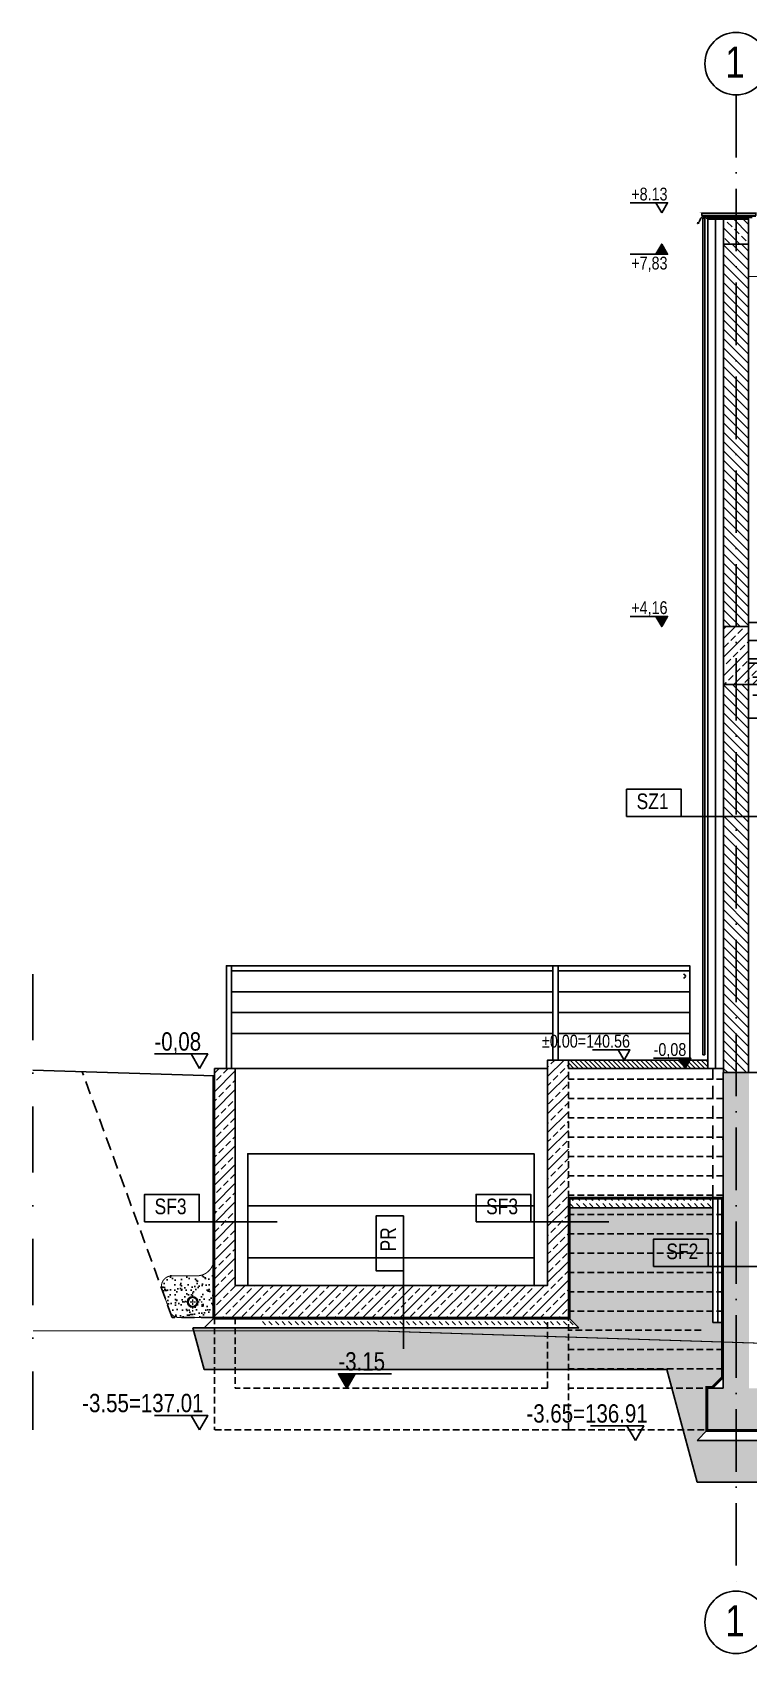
# Model space of a CAD drawing. Header units: millimetres. Extents: x 58205 to 122423, y 1055 to 94479.
# Drawn here: x 68170 to 68857, y 16259 to 17814 of the extents above; entities that cross this region are included whole.
import ezdxf

# ---------------------------------------------------------------- set-up
doc = ezdxf.new("R2010")
doc.units = ezdxf.units.MM
for name, pattern in [('_DOT___DASH', [0.335239, 0.176389, -0.088194, 0.0001, -0.070556]), ('ACAD_ISO03W100', [30, 12, -18]), ('ACAD_ISO10W100', [18, 12, -3, 0, -3]), ('AUDIT_D_080509132939-0', [0]), ('DASHDOT', [25.4, 12.7, -6.35, 0, -6.35]), ('DASHED', [0.75, 0.5, -0.25]), ('HIDDEN', [9.525, 6.35, -3.175])]:
    doc.linetypes.add(name, pattern=pattern)
for name, color, linetype in [('+48_DRENAŻ', 1, 'AUDIT_D_080509132939-0'), ('+48_HACZE', 253, 'Continuous'), ('+48_IZOLACJE', 4, 'Continuous'), ('+48_KOTY', 3, 'Continuous'), ('+48_MEBLE', 251, 'Continuous'), ('+48_OPISY_ŚCIAN', 3, 'Continuous'), ('+48_OSIE', 8, 'Continuous'), ('+48_POSADZKA', 4, 'Continuous'), ('+48_PRZEKRÓJ', 1, 'Continuous'), ('+48_SCIANY', 1, 'Continuous'), ('+48_STOLARKA_OKNA', 3, 'Continuous'), ('+48_WEŁNA', 252, 'Continuous'), ('+48_WIDOK', 5, 'Continuous'), ('SCHODY_', 2, 'Continuous')]:
    doc.layers.add(name, color=color, linetype=linetype)
doc.layers.add('+48_PRZERYWANA', color=6, linetype='ACAD_ISO03W100', lineweight=13)
doc.styles.add('WRP_ARIAL', font='ARIAL.TTF', dxfattribs={"width": 0.8})
doc.linetypes.add('BATTING', pattern='A,0.00254,-2.54,[134,ltypeshp.shx,S=2.54,R=0,X=-2.54,Y=0],-5.08,[134,ltypeshp.shx,S=2.54,R=180,X=2.54,Y=0],-2.54', length=10.16254)
doc.linetypes.add('ZIGZAG', pattern='A,0.00254,-5.08,[131,ltypeshp.shx,S=5.08,R=0,X=-5.08,Y=0],-10.16,[131,ltypeshp.shx,S=5.08,R=180,X=5.08,Y=0],-5.08', length=20.32254)
pattern_1 = [(135, (-3e-07, 8194.679), (-6.28617928, 4e-16), [4.445, -4.445])]

# ---------------------------------------------------------------- blocks, each defined once
blk = doc.blocks.new('OZN_OSI')
at = {"layer": '+48_OSIE', "linetype": 'Continuous', "ltscale": 5}
blk.add_circle((0, -30), 30, dxfattribs=at)
at = {"layer": '+48_OSIE', "linetype": 'Continuous', "ltscale": 5, "style": 'WRP_ARIAL', "width": 0.8}
blk.add_attdef('NR', (-23.3, -43.5), '', height=30, dxfattribs=at)
blk = doc.blocks.new('koty')
at = {"layer": '+48_KOTY', "color": 3, "ltscale": 5}
blk.add_line((70403.15, 11224.99), (70423.15, 11224.99), dxfattribs=at)
blk.add_lwpolyline([(70398.6, 11217.11), (70403.15, 11224.99), (70394.05, 11224.99)], close=True, dxfattribs=at)
at = {"layer": '+48_KOTY', "color": 3, "style": 'WRP_ARIAL', "width": 0.8}
blk.add_attdef('POZIOM', (70403.19, 11226.78), '', height=10, dxfattribs=at)
blk = doc.blocks.new('SCIANA')
at = {"layer": '+48_OPISY_ŚCIAN', "ltscale": 5}
blk.add_line((-25, 0), (25, 0), dxfattribs=at)
blk.add_lwpolyline([(-60, 0), (-25, 0), (-25, 17.5), (-60, 17.5)], close=True, dxfattribs=at)
at = {"layer": '+48_OPISY_ŚCIAN', "ltscale": 5, "style": 'WRP_ARIAL', "width": 0.8}
blk.add_attdef('TYP', (-53.6, 4.8), '', height=10, dxfattribs=at)

msp = doc.modelspace()

# ---------------------------------------------------------------- hatches: boundary and pattern name
at = {"layer": '+48_DRENAŻ', "linetype": 'Continuous', "ltscale": 10}
h = msp.add_hatch(color=5, dxfattribs=at)
h.paths.add_polyline_path([(68328.488, 16596.125, 0.46351218), (68322.665, 16601.057), (68322.762, 16600.477, -0.46351218), (68327.9, 16596.125, -1), (68319.076, 16596.125, -0.24226353), (68320.924, 16599.716), (68320.583, 16600.194, 0.24226353), (68318.488, 16596.125, 1)], flags=17)
h.paths.add_polyline_path([(68328.488, 16596.125, 0.72970182), (68319.419, 16599.031), (68319.898, 16598.689, -0.72970182), (68327.9, 16596.125, -1), (68319.076, 16596.125, -0.04135814), (68319.136, 16596.851), (68318.556, 16596.948, 0.04135814), (68318.488, 16596.125, 1)], flags=0)
h.paths.add_polyline_path([(68328.42, 16595.302), (68327.84, 16595.399, -0.84696422), (68319.136, 16595.399), (68318.556, 16595.302, 0.84696422)])
h.paths.add_polyline_path([(68328.488, 16596.125, 0.04135814), (68328.42, 16596.948), (68327.84, 16596.851, -0.04135814), (68327.9, 16596.125, -1), (68319.076, 16596.125, -0.72970182), (68327.079, 16598.689), (68327.557, 16599.031, 0.72970182), (68318.488, 16596.125, 1)], flags=0)
h.paths.add_polyline_path([(68328.488, 16596.125, 0.24226353), (68326.394, 16600.194), (68326.052, 16599.716, -0.24226353), (68327.9, 16596.125, -1), (68319.076, 16596.125, -0.46351218), (68324.214, 16600.477), (68324.311, 16601.057, 0.46351218), (68318.488, 16596.125, 1)], flags=17)
at = {"layer": '+48_HACZE'}
h = msp.add_hatch(dxfattribs=at)
h.set_pattern_fill('ANSI33', color=256, scale=2, style=0)
h.set_pattern_definition([(315, (63181.725, 83985.275), (8.9802561, 8.9802561), []), (315, (63181.725, 83976.295), (8.980256, 8.980256), [6.35, -3.175])])
h.paths.add_polyline_path([(68845.484, 17611.271), (68857.484, 17611.271), (68857.484, 17635.271), (68845.484, 17635.271)])
h.paths.add_polyline_path([(68833.484, 17611.271), (68845.484, 17611.271), (68845.484, 17635.271), (68833.484, 17635.271)])
h = msp.add_hatch(dxfattribs=at)
h.set_pattern_fill('ANSI31', color=256, scale=2, angle=90, style=0)
h.paths.add_polyline_path([(68833.484, 17244.271), (68857.483, 17244.271), (68857.483, 17611.271), (68833.484, 17611.271)])
at = {"layer": '+48_HACZE', "linetype": 'AUDIT_D_080509132939-0'}
h = msp.add_hatch(dxfattribs=at)
h.set_pattern_fill('ANSI33', color=256, scale=2, angle=180, style=0)
h.paths.add_polyline_path([(69717.484, 17164.271), (69693.484, 17164.271), (69693.484, 17218.271), (69008.484, 17218.271), (69008.484, 17188.805), (68833.484, 17188.805), (68833.484, 17244.271), (68857.483, 17244.271), (68857.484, 17209.271), (68988.484, 17209.271), (68988.484, 17236.271), (69693.484, 17236.271), (69693.484, 17244.271), (69717.484, 17244.271)])
at = {"layer": '+48_HACZE'}
h = msp.add_hatch(dxfattribs=at)
h.set_pattern_fill('ANSI31', color=256, scale=2, angle=90, style=0)
h.paths.add_polyline_path([(68833.484, 17188.805), (68857.484, 17188.805), (68857.484, 16816.271), (68833.484, 16816.271)])
at = {"layer": '+48_HACZE', "linetype": 'Continuous'}
h = msp.add_hatch(dxfattribs=at)
h.set_pattern_fill('ANSI33', color=256, scale=2, style=0)
h.paths.add_polyline_path([(68684.484, 16581.125), (68344.488, 16581.125), (68344.488, 16820.271), (68364.484, 16820.271), (68364.484, 16611.902), (68664.488, 16611.902), (68664.488, 16828.271), (68684.484, 16828.271)])
at = {"layer": '+48_HACZE', "ltscale": 0.6}
h = msp.add_hatch(dxfattribs=at)
h.set_pattern_fill('ANSI31', color=256, angle=90, style=0)
h.paths.add_polyline_path([(68684.484, 16828.271), (68684.484, 16820.271), (68818.484, 16820.271), (68818.484, 16828.271)])
at = {"layer": '+48_HACZE', "linetype": 'Continuous'}
h = msp.add_hatch(dxfattribs=at)
h.set_pattern_fill('ANSI33', color=256, scale=2, style=0)
h.paths.add_polyline_path([(69692.984, 16756.271), (69717.984, 16756.271), (69717.984, 16816.271), (69692.984, 16816.271)])
h.paths.add_polyline_path([(70237.984, 16513.271), (70212.984, 16513.271), (69717.984, 16513.271), (69717.984, 16513.271), (68857.984, 16513.271), (68857.984, 16816.271), (68832.984, 16816.271), (68832.984, 16513.271), (68817.984, 16513.271), (68817.984, 16473.271), (70359.234, 16473.271), (70399.234, 16433.271), (70509.234, 16433.271), (70549.234, 16473.271), (71292.984, 16473.271), (71292.984, 16513.271), (71277.984, 16513.271), (71277.984, 16791.271), (71252.984, 16791.271), (71252.984, 16513.271), (71212.984, 16513.271), (71212.984, 16613.271), (71187.984, 16613.271), (71187.984, 16513.271), (70807.984, 16513.271), (70807.984, 16613.271), (70782.984, 16613.271), (70782.984, 16513.271), (70479.234, 16513.271), (70479.234, 16463.271), (70429.234, 16463.271), (70429.234, 16513.271)])
h.paths.add_polyline_path([(70212.984, 16756.271), (70237.984, 16756.271), (70237.984, 16798.271), (70255.484, 16798.271), (70255.484, 16816.271), (70212.984, 16816.271)])
at = {"layer": '+48_HACZE'}
h = msp.add_hatch(dxfattribs=at)
h.set_pattern_fill('DASH', color=256, scale=1.4, angle=135, style=0)
h.set_pattern_definition(pattern_1)
h.paths.add_polyline_path([(68738.52, 16686.271), (68738.52, 16694.771), (68685.988, 16694.771), (68685.988, 16686.271)])
h.paths.add_polyline_path([(68738.52, 16694.771), (68738.52, 16686.271), (68822.984, 16686.271), (68822.984, 16694.771)])
at = {"layer": '+48_HACZE', "ltscale": 0.15}
h = msp.add_hatch(dxfattribs=at)
h.set_pattern_fill('AR-SAND', color=256, scale=0.5, style=0)
h.paths.add_polyline_path([(68334.488, 16531.125), (68323.77, 16571.125), (68694.484, 16571.125), (68685.488, 16580.125), (68685.488, 16686.271), (68822.984, 16686.271), (68822.984, 16576.271), (68831.984, 16576.271), (68831.984, 16523.685), (68822.569, 16514.271), (68816.984, 16514.271), (68816.984, 16472.271), (68807.984, 16463.271), (70355.091, 16463.271), (70395.091, 16423.271), (70513.376, 16423.271), (70553.376, 16463.271), (71302.984, 16463.271), (71293.984, 16472.271), (71293.984, 16473.271), (71333.569, 16473.271), (71320.171, 16423.271), (70569.944, 16423.271), (70529.944, 16383.271), (70378.683, 16383.271), (70338.523, 16423.271), (68807.984, 16423.271), (68779.084, 16531.125)])
h = msp.add_hatch(dxfattribs=at)
h.set_pattern_fill('AR-SAND', color=256, scale=0.5, style=0)
h.paths.add_polyline_path([(68343.488, 16581.125), (68343.488, 16633.594, -0.34363862), (68327.488, 16621.125), (68303.197, 16621.125, 0.47207429), (68293.8, 16608.705), (68294.45, 16606.92), (68301.935, 16586.496, 0.28785911), (68310.49, 16581.125)])
h = msp.add_hatch(dxfattribs=at)
h.set_pattern_fill('AR-SAND', color=256, scale=0.2, style=0)
h.paths.add_polyline_path([(68343.488, 16633.594, -0.34363862), (68327.488, 16621.125), (68303.197, 16621.125, 0.47207429), (68293.8, 16608.705), (68294.45, 16606.92), (68301.935, 16586.496, 0.28785911), (68310.49, 16581.125), (68343.488, 16581.125)])
h.paths.add_polyline_path([(68328.488, 16596.125, -1), (68318.488, 16596.125, -1)], flags=16)
at = {"layer": '+48_HACZE'}
h = msp.add_hatch(dxfattribs=at)
h.set_pattern_fill('DASH', color=256, scale=1.4, angle=135, style=0)
h.set_pattern_definition(pattern_1)
h.paths.add_polyline_path([(68684.484, 16581.125), (68694.484, 16571.125), (68384.488, 16571.125), (68394.488, 16581.125)])
at = {"layer": '+48_KOTY'}
for points in [[(68768.524, 17601.562), (68779.735, 17601.562), (68774.129, 17611.271)], [(68768.524, 17253.979), (68779.735, 17253.979), (68774.129, 17244.271)]]:
    msp.add_hatch(color=256, dxfattribs=at).paths.add_polyline_path(points)
at = {"layer": '+48_KOTY', "ltscale": 2}
h = msp.add_hatch(color=3, dxfattribs=at)
h.paths.add_polyline_path([(68799.352, 16825.216), (68802.104, 16829.983), (68790.893, 16829.983), (68793.645, 16825.216)])
h.paths.add_polyline_path([(68798.641, 16823.984), (68799.352, 16825.216), (68793.645, 16825.216), (68794.356, 16823.984)])
h.paths.add_polyline_path([(68796.498, 16820.274), (68798.641, 16823.984), (68794.356, 16823.984)])
h = msp.add_hatch(color=3, dxfattribs=at)
h.paths.add_polyline_path([(68475.539, 16520.336), (68479.47, 16527.145), (68463.455, 16527.145), (68467.386, 16520.336)])
h.paths.add_polyline_path([(68474.523, 16518.576), (68475.539, 16520.336), (68467.386, 16520.336), (68468.402, 16518.576)])
h.paths.add_polyline_path([(68471.463, 16513.275), (68474.523, 16518.576), (68468.402, 16518.576)])

# ---------------------------------------------------------------- linework, layer by layer
at = {"layer": '+48_DRENAŻ', "linetype": 'HIDDEN', "ltscale": 0.5, "const_width": 1}
msp.add_lwpolyline([(68343.988, 16637.625, -0.41421356), (68327.488, 16621.125), (68327.488, 16621.125), (68303.197, 16621.125, 0.47207429), (68293.8, 16608.705), (68301.563, 16587.376, 0.31529879), (68310.49, 16581.125), (68344.488, 16581.125)], format="xyb", dxfattribs=at)
at = {"layer": '+48_DRENAŻ', "color": 5, "linetype": 'Continuous', "ltscale": 10}
for radius in [5, 4.412]:
    msp.add_circle((68323.488, 16596.125), radius, dxfattribs=at)
at = {"layer": '+48_HACZE'}
for p, q in [((68808.418, 17631), (68808.714, 17632.471)), ((68808.418, 17631), (68809.892, 17631.281)), ((68815.484, 17636.271), (68815.484, 17638.871)), ((68818.484, 17638.271), (68815.484, 17638.271))]:
    msp.add_line(p, q, dxfattribs=at)
at = {"layer": '+48_HACZE', "linetype": 'HIDDEN'}
for p, q in [((68684.484, 16696.271), (68684.484, 16820.271)), ((68832.984, 16809.741), (68684.484, 16809.741)), ((68832.984, 16791.212), (68684.484, 16791.212)), ((68832.984, 16772.682), (68684.484, 16772.682)), ((68832.984, 16754.153), (68684.484, 16754.153)), ((68832.984, 16735.624), (68684.484, 16735.624)), ((68832.984, 16717.094), (68684.484, 16717.094)), ((68832.984, 16698.565), (68684.484, 16698.565)), ((68832.984, 16680.035), (68684.484, 16680.035)), ((68832.984, 16661.506), (68684.484, 16661.506)), ((68832.984, 16642.977), (68684.484, 16642.977)), ((68832.984, 16624.447), (68684.484, 16624.447)), ((68832.984, 16605.918), (68684.484, 16605.918)), ((68832.984, 16587.388), (68684.484, 16587.388)), ((68664.488, 16513.271), (68664.488, 16581.125)), ((68684.484, 16473.271), (68684.484, 16581.125)), ((68811.984, 16568.859), (68684.484, 16568.859)), ((68832.984, 16550.329), (68684.484, 16550.329)), ((68832.984, 16531.8), (68684.484, 16531.8)), ((68832.484, 16513.271), (68684.484, 16513.271)), ((68684.484, 16473.271), (68817.965, 16473.271))]:
    msp.add_line(p, q, dxfattribs=at)
at = {"layer": '+48_HACZE', "ltscale": 0.15}
for p, q in [((68334.488, 16531.125), (68323.77, 16571.125)), ((68334.488, 16571.125), (68323.77, 16571.125)), ((68334.488, 16531.125), (68779.084, 16531.125)), ((68807.984, 16423.271), (68779.084, 16531.125))]:
    msp.add_line(p, q, dxfattribs=at)
for points in [[(68651.484, 16738.271), (68376.484, 16738.271)], [(68376.484, 16611.902), (68376.484, 16738.271), (68651.484, 16738.271), (68651.484, 16611.902)], [(68651.484, 16688.271), (68376.484, 16688.271)], [(68651.484, 16638.271), (68376.484, 16638.271)], [(68807.984, 16423.271), (70338.523, 16423.271), (70378.523, 16383.271), (70529.944, 16383.271), (70569.944, 16423.271), (71320.171, 16423.271), (71334.745, 16477.662)]]:
    msp.add_lwpolyline(points, dxfattribs=at)
at = {"layer": '+48_HACZE', "linetype": 'HIDDEN'}
for points in [[(68344.488, 16581.125), (68344.488, 16473.271)], [(68364.484, 16581.125), (68364.484, 16513.271)], [(68664.488, 16513.271), (68364.484, 16513.271)], [(68684.484, 16473.271), (68344.488, 16473.271)]]:
    msp.add_lwpolyline(points, dxfattribs=at)
at = {"layer": '+48_HACZE'}
msp.add_spline([(68817.671, 17635.643), (68816.31, 17637.247), (68812.531, 17637.039), (68811.195, 17635.214), (68810.338, 17633.183), (68808.418, 17631)], degree=3, dxfattribs=at)
at = {"layer": '+48_IZOLACJE'}
for p, q in [((68864.484, 17638.771), (68815.484, 17638.771)), ((68864.484, 17638.271), (68818.484, 17638.271))]:
    msp.add_line(p, q, dxfattribs=at)
at = {"layer": '+48_IZOLACJE', "linetype": 'ACAD_ISO03W100', "ltscale": 0.5}
for points, const_width in [([(68864.484, 17638.521), (68815.484, 17638.521)], 0.5), ([(68857.484, 17580.271), (69693.484, 17580.271)], 1), ([(68343.488, 16812.976), (68343.488, 16580.125), (68685.488, 16580.125), (68685.488, 16695.266), (68831.984, 16695.266), (68831.984, 16523.685), (68822.569, 16514.271), (68816.984, 16514.271), (68816.965, 16472.271), (70358.819, 16472.271)], 2)]:
    msp.add_lwpolyline(points, dxfattribs=dict(at, const_width=const_width))
at = {"layer": '+48_IZOLACJE'}
msp.add_lwpolyline([(68831.984, 16752.278), (68832.984, 16752.278)], dxfattribs=at)
at = {"layer": '+48_KOTY'}
for points in [[(68768.524, 17601.562), (68779.735, 17601.562), (68774.129, 17611.271), (68768.524, 17601.562)], [(68768.524, 17253.979), (68779.735, 17253.979), (68774.129, 17244.271), (68768.524, 17253.979)]]:
    msp.add_lwpolyline(points, dxfattribs=at)
at = {"layer": '+48_MEBLE'}
msp.add_arc((68794.984, 16908.77), 2, 269.6712, 90.001841, dxfattribs=at)
at = {"layer": '+48_OSIE', "linetype": 'ACAD_ISO10W100', "ltscale": 5}
msp.add_line((68845.484, 17754.57), (68845.484, 16318.621), dxfattribs=at)
at = {"layer": '+48_POSADZKA'}
msp.add_line((68857.483, 17213.271), (68988.484, 17213.271), dxfattribs=at)
at = {"layer": '+48_PRZEKRÓJ'}
for p, q in [((68833.484, 17635.271), (68833.484, 16816.271)), ((68857.484, 17635.281), (68857.484, 16816.271)), ((68857.484, 17236.271), (68857.483, 17244.271)), ((68857.484, 17209.271), (68988.484, 17209.271)), ((68857.484, 17188.805), (69008.484, 17188.805))]:
    msp.add_line(p, q, dxfattribs=at)
for points in [[(68857.484, 17635.271), (68833.484, 17635.271)], [(68344.488, 16820.271), (68364.484, 16820.271), (68364.484, 16611.902), (68664.488, 16611.902), (68664.488, 16820.271)], [(68684.484, 16696.271), (68684.484, 16581.125), (68344.488, 16581.125), (68344.488, 16820.271)], [(68664.488, 16820.271), (68664.488, 16828.271), (68684.484, 16828.271)], [(68684.484, 16828.271), (68684.484, 16820.271)], [(68832.984, 16513.271), (68832.984, 16816.271), (69717.984, 16816.271), (69717.984, 16774.271)], [(68817.984, 16473.271), (70359.234, 16473.271)]]:
    msp.add_lwpolyline(points, dxfattribs=at)
at = {"layer": '+48_PRZERYWANA', "linetype": '_DOT___DASH', "ltscale": 10, "flags": 128}
for points in [[(68323.488, 16605.3), (68323.488, 16586.95)], [(68314.313, 16596.125), (68332.663, 16596.125)]]:
    msp.add_lwpolyline(points, dxfattribs=at)
at = {"layer": '+48_SCIANY', "ltscale": 0.1}
msp.add_line((68857.484, 17611.271), (68833.484, 17611.271), dxfattribs=at)
at = {"layer": '+48_SCIANY', "ltscale": 0.3}
for p, q in [((68857.484, 17244.271), (68833.484, 17244.271)), ((68857.484, 17188.805), (68833.484, 17188.805)), ((68684.484, 16820.271), (68833.484, 16820.271)), ((68684.484, 16696.271), (68832.984, 16696.271)), ((68817.984, 16513.271), (68832.984, 16513.271)), ((68817.984, 16473.271), (68817.984, 16513.271))]:
    msp.add_line(p, q, dxfattribs=at)
for points in [[(68857.483, 17244.271), (68833.484, 17244.271), (68833.484, 17635.271), (68857.483, 17635.271)], [(68833.484, 17188.805), (68857.484, 17188.805), (68857.484, 16816.271), (68833.484, 16816.271)]]:
    msp.add_lwpolyline(points, close=True, dxfattribs=at)
at = {"layer": '+48_STOLARKA_OKNA'}
msp.add_line((68833.484, 17479.277), (68833.484, 17244.271), dxfattribs=at)
at = {"layer": '+48_WEŁNA', "linetype": 'BATTING', "ltscale": 0.12}
msp.add_line((68860.984, 17636.771), (68818.484, 17636.771), dxfattribs=at)
at = {"layer": '+48_WEŁNA', "linetype": 'BATTING', "ltscale": 0.7}
msp.add_line((68825.734, 16820.271), (68825.733, 17635.271), dxfattribs=at)
at = {"layer": '+48_WEŁNA', "linetype": 'ZIGZAG', "ltscale": 0.9}
msp.add_lwpolyline([(68827.982, 16695.471), (68827.98, 16576.271)], dxfattribs=at)
at = {"layer": '+48_WIDOK'}
for p, q in [((68813.484, 17636.271), (68813.484, 16833.271)), ((68818.484, 17638.271), (68818.484, 16820.271)), ((68833.484, 17635.271), (68818.484, 17635.271)), ((68857.484, 17248.271), (68988.484, 17248.271)), ((68857.483, 17230.771), (68988.484, 17230.771)), ((68364.484, 16820.271), (68664.488, 16820.271)), ((68664.488, 16828.271), (68818.484, 16828.271)), ((68664.488, 16820.271), (68664.488, 16828.271)), ((68818.484, 16828.271), (68818.484, 16833.271)), ((68344.488, 16812.944), (68170.126, 16818.506)), ((68684.484, 16686.271), (68822.984, 16686.271)), ((68344.488, 16581.125), (68334.488, 16571.125)), ((68334.488, 16571.125), (68694.484, 16571.125)), ((68694.484, 16571.125), (68684.484, 16581.125)), ((68822.984, 16513.271), (68832.984, 16523.271)), ((68807.984, 16463.271), (68817.984, 16473.271))]:
    msp.add_line(p, q, dxfattribs=at)
at = {"layer": '+48_WIDOK', "color": 2}
for p, q in [((68815.484, 17636.271), (68813.484, 17636.271)), ((68815.484, 17637.588), (68815.484, 16833.271))]:
    msp.add_line(p, q, dxfattribs=at)
at = {"layer": '+48_WIDOK', "linetype": 'DASHDOT', "ltscale": 5}
msp.add_line((68170.126, 16910.77), (68170.126, 16473.271), dxfattribs=at)
at = {"layer": '+48_WIDOK', "ltscale": 0.3}
msp.add_line((68802.484, 16828.271), (68818.484, 16828.271), dxfattribs=at)
at = {"layer": '+48_WIDOK', "linetype": 'HIDDEN', "ltscale": 2}
for p, q in [((68822.984, 16695.471), (68822.984, 16820.271)), ((68344.488, 16581.125), (68303.903, 16581.125))]:
    msp.add_line(p, q, dxfattribs=at)
at = {"layer": '+48_WIDOK', "ltscale": 0.1}
msp.add_line((68822.984, 16576.271), (68832.984, 16576.271), dxfattribs=at)
at = {"layer": '+48_WIDOK', "const_width": 0.2}
msp.add_lwpolyline([(68812.118, 17637.41), (68811.081, 17636.373, -0.66817864), (68810.484, 17636.621), (68810.484, 17641.271), (68811.884, 17641.271), (68866.484, 17641.271), (68866.484, 17638.185, -0.66817864), (68865.886, 17637.938), (68865.368, 17638.456)], format="xyb", dxfattribs=at)
at = {"layer": '+48_WIDOK', "color": 2}
msp.add_lwpolyline([(68864.484, 17638.871), (68812.484, 17638.871), (68812.484, 17641.071), (68864.484, 17641.071)], close=True, dxfattribs=at)
at = {"layer": '+48_WIDOK', "linetype": 'HIDDEN', "ltscale": 2}
for points in [[(68988.484, 17195.771), (68857.484, 17195.771)], [(68988.484, 17178.271), (68857.484, 17178.271)], [(68857.484, 17156.271), (68961.538, 17156.271), (69508.642, 16828.271)], [(68303.903, 16581.125), (68217.462, 16816.996)]]:
    msp.add_lwpolyline(points, dxfattribs=at)
at = {"layer": '+48_WIDOK'}
for points in [[(68355.984, 16820.271), (68355.984, 16918.771), (68800.984, 16918.771), (68800.984, 16828.271)], [(68360.984, 16820.271), (68360.984, 16918.771)], [(68360.984, 16913.771), (68669.484, 16913.771)], [(68669.484, 16828.271), (68669.484, 16918.771), (68674.484, 16918.771), (68674.484, 16828.271)], [(68674.484, 16913.771), (68800.984, 16913.771)], [(68360.984, 16893.771), (68669.484, 16893.771)], [(68674.484, 16893.771), (68800.984, 16893.771)], [(68360.984, 16873.771), (68669.484, 16873.771)], [(68674.484, 16873.771), (68800.984, 16873.771)], [(68360.984, 16853.771), (68669.484, 16853.771)], [(68674.484, 16853.771), (68800.984, 16853.771)], [(68813.484, 16833.271), (68815.484, 16833.271)], [(68822.984, 16576.271), (68822.984, 16696.271)], [(71302.984, 16463.271), (70553.376, 16463.271), (70513.376, 16423.271), (70395.091, 16423.271), (70355.091, 16463.271), (68807.984, 16463.271)]]:
    msp.add_lwpolyline(points, dxfattribs=at)
at = {"layer": '+48_WIDOK', "linetype": 'DASHED', "ltscale": 15, "const_width": 1}
msp.add_lwpolyline([(71610.98, 16468.832), (68499.898, 16568.271), (68170.126, 16568.271)], dxfattribs=at)

# ---------------------------------------------------------------- block references
at = {"layer": '+48_KOTY'}
ref = msp.add_blockref('koty', (155502.136, 3822.276), dxfattribs=dict(at, xscale=-1.231956389266998, yscale=1.231956389264269, zscale=1.231956389264917))
ref.add_attrib('POZIOM', '+8.13', (68744.767, 17653.182), dxfattribs={"color": 3, "height": 12.3196, "style": 'WRP_ARIAL', "width": 0.8})
ref = msp.add_blockref('koty', (155502.136, 31430.265), dxfattribs=dict(at, xscale=1.23195638924517, yscale=1.231956389264269, zscale=1.231956389264917, rotation=180))
ref.add_attrib('POZIOM', '+7,83', (68744.767, 17586.933), dxfattribs={"color": 3, "height": 12.3196, "style": 'WRP_ARIAL', "width": 0.8})
ref = msp.add_blockref('koty', (155502.136, 3425.276), dxfattribs=dict(at, xscale=-1.23195638924517, yscale=1.231956389264269, zscale=1.231956389264917))
ref.add_attrib('POZIOM', '+4,16', (68744.767, 17256.234), dxfattribs={"color": 3, "height": 12.3196, "style": 'WRP_ARIAL', "width": 0.8})
ref = msp.add_blockref('koty', (192227.184, -2921.151), dxfattribs=dict(at, xscale=-1.75993769892375, yscale=1.759937698949216, zscale=1.759937698949881))
ref.add_attrib('POZIOM', '-0,08', (68286.826, 16837.287), dxfattribs={"color": 3, "height": 17.5994, "style": 'WRP_ARIAL', "width": 0.8})
ref = msp.add_blockref('koty', (155465.848, 3009.276), dxfattribs=dict(at, xscale=-1.231956389266998, yscale=1.231956389264269, zscale=1.231956389264917))
ref.add_attrib('POZIOM', '%%P0.00=140.56', (68659.052, 16840.182), dxfattribs={"color": 3, "height": 12.31956, "style": 'WRP_ARIAL', "width": 0.8})
ref = msp.add_blockref('koty', (155524.51, 3001.276), dxfattribs=dict(at, xscale=-1.231956389266998, yscale=1.231956389264269, zscale=1.231956389264917))
ref.add_attrib('POZIOM', '-0,08', (68766.258, 16832.182), dxfattribs={"color": 3, "height": 12.3196, "style": 'WRP_ARIAL', "width": 0.8})
ref = msp.add_blockref('koty', (-55425.683, -3228.151), dxfattribs=dict(at, xscale=1.759937698952854, yscale=1.759937698949216, zscale=1.759937698949881))
ref.add_attrib('POZIOM', '-3.15', (68463.494, 16530.287), dxfattribs={"color": 3, "height": 17.5994, "style": 'WRP_ARIAL', "width": 0.8})
ref = msp.add_blockref('koty', (192227.184, -3268.151), dxfattribs=dict(at, xscale=-1.75993769892375, yscale=1.759937698949216, zscale=1.759937698949881))
ref.add_attrib('POZIOM', '-3.55=137.01', (68217.477, 16490.287), dxfattribs={"color": 3, "height": 17.59938, "style": 'WRP_ARIAL', "width": 0.8})
ref = msp.add_blockref('koty', (192645.851, -3278.151), dxfattribs=dict(at, xscale=-1.759937698952854, yscale=1.759937698949216, zscale=1.759937698949881))
ref.add_attrib('POZIOM', '-3.65=136.91', (68644.107, 16480.287), dxfattribs={"color": 3, "height": 17.59938, "style": 'WRP_ARIAL', "width": 0.8})
at = {"layer": '+48_OPISY_ŚCIAN', "xscale": 1.5, "yscale": 1.5, "zscale": 1.5}
for p, values in [((68830.289, 17061.873), {'TYP': 'SZ1'}), ((68367.363, 16673.056), {'TYP': 'SF3'}), ((68685.715, 16673.056), {'TYP': 'SF3'})]:
    msp.add_blockref('SCIANA', p, dxfattribs=at).add_auto_attribs(values)
at = {"layer": '+48_OPISY_ŚCIAN'}
ref = msp.add_blockref('SCIANA', (68525.918, 16588.607), dxfattribs=dict(at, xscale=-1.5, yscale=1.5, zscale=1.5, rotation=90))
ref.add_attrib('TYP', 'PR', (68518.718, 16644.483), dxfattribs={"ltscale": 5, "height": 15, "rotation": 90, "style": 'WRP_ARIAL', "width": 0.8})
ref = msp.add_blockref('SCIANA', (68856.05, 16629.948), dxfattribs=dict(at, xscale=1.5, yscale=1.5, zscale=1.5))
ref.add_attrib('TYP', 'SF2', (68778.447, 16637.148), dxfattribs={"ltscale": 5, "height": 15, "style": 'WRP_ARIAL', "width": 0.8})
at = {"layer": 'SCHODY_'}
ref = msp.add_blockref('OZN_OSI', (68845.484, 17814.478), dxfattribs=at)
ref.add_attrib('NR', '1', (68835.014, 17770.937), dxfattribs={"layer": '+48_OSIE', "linetype": 'Continuous', "ltscale": 5, "height": 30, "style": 'WRP_ARIAL', "width": 0.8})
ref = msp.add_blockref('OZN_OSI', (68845.484, 16318.621), dxfattribs=at)
ref.add_attrib('NR', '1', (68835.014, 16275.08), dxfattribs={"layer": '+48_OSIE', "linetype": 'Continuous', "ltscale": 5, "height": 30, "style": 'WRP_ARIAL', "width": 0.8})

doc.saveas('drawing.dxf')
